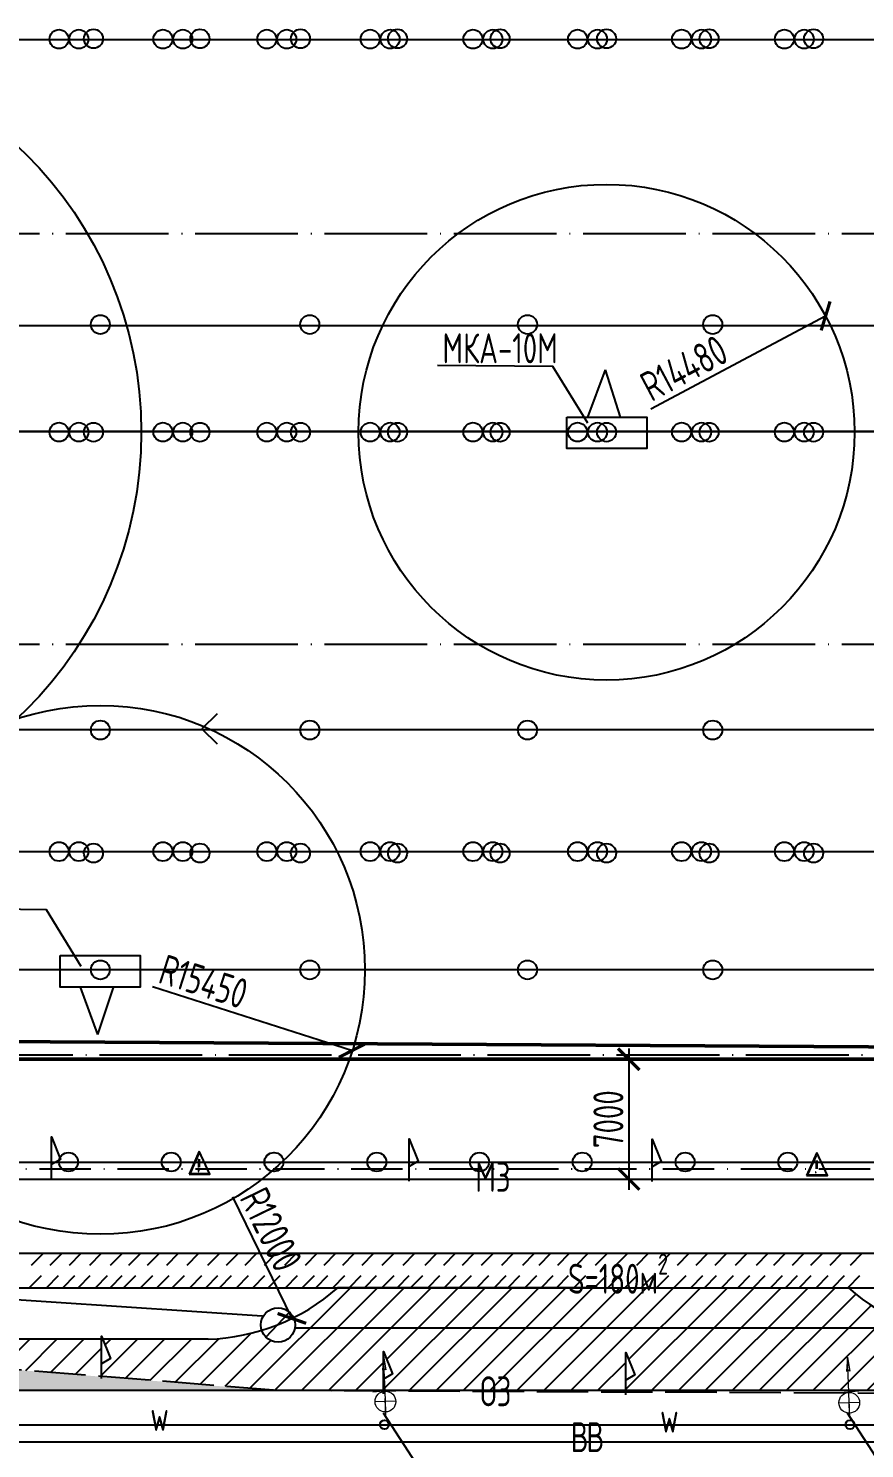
# Paper-space layout 'СГП' of a CAD drawing. Header units: millimetres. Extents: x 1 to 2190, y 0 to 1001.
# Drawn here: x 319.5 to 417.1, y 83.9 to 249.8 of the extents above; entities that cross this region are included whole.
import ezdxf

# ---------------------------------------------------------------- set-up
doc = ezdxf.new("R2010")
doc.units = ezdxf.units.MM
doc.header["$LTSCALE"] = 0.5
for name, pattern in [('480 Границы АССР', [9, 5, -1.3, 0, -1.4, 0, -1.3]), ('ACAD_ISO02W100', [15, 12, -3]), ('ACAD_ISO04W100', [30, 24, -3, 0, -3]), ('ACAD_ISO10W100', [18, 12, -3, 0, -3])]:
    doc.linetypes.add(name, pattern=pattern)
for name, color, linetype, lineweight in [('ЛИНИИ_01', 7, 'Continuous', 9), ('ТОЛСТЫЕ', 1, 'Continuous', 50), ('ТОНКИЕе', 7, 'Continuous', 25)]:
    doc.layers.add(name, color=color, linetype=linetype, lineweight=lineweight)
for name, color, linetype in [('оси', 7, 'ACAD_ISO04W100'), ('размеры', 7, 'Continuous'), ('тонкие', 7, 'Continuous')]:
    doc.layers.add(name, color=color, linetype=linetype)
doc.styles.add('Наклонный', font='isocpeur.ttf', dxfattribs={"width": 0.7, "height": 3.5})
doc.linetypes.add('119-1 Кабель высоковольтный подземный', pattern='A,8,-2,[31,Russia-GOST_Topo.shx,S=0.15,R=180,X=0,Y=0],1,[31,Russia-GOST_Topo.shx,S=0.1,R=180,X=0,Y=0],6,[31,Russia-GOST_Topo.shx,S=0.1,R=0,X=0,Y=0],1,[31,Russia-GOST_Topo.shx,S=0.15,R=0,X=0,Y=0],-2', length=20)
doc.dimstyles.new('СТРОИТЕЛЬНЫЙ', dxfattribs={"dimtxt": 3.5, "dimasz": 2.5, "dimexe": 1.25, "dimexo": 0.625, "dimtad": 1, "dimdec": 0, "dimlfac": 500, "dimdsep": 46, "dimtxsty": 'Наклонный', "dimblk1": 'ARCHTICK', "dimblk2": 'ARCHTICK', "dimsah": 1, "dimcen": 0, "dimdle": 1.25, "dimadec": 0, "dimazin": 0, "dimtfac": 0.75, "dimtdec": 0, "dimtmove": 0, "dimatfit": 3, "dimldrblk": 'ARCHTICK', "dimfxl": 1, "dimtolj": 1, "dimtzin": 0, "dimarcsym": 0})
pattern_1 = [(45, (-0.0765, 0.0526), (-1.571545, 1.571545), [])]

# ---------------------------------------------------------------- blocks, each defined once
blk = doc.blocks.new('_ArchTick')
at = {"color": 0, "linetype": 'ByBlock', "const_width": 0.15}
blk.add_lwpolyline([(-0.5, -0.5), (0.5, 0.5)], dxfattribs=at)
blk = doc.blocks.new('*D842')
at = {"layer": 'Defpoints', "color": 0, "transparency": 16777216}
for p in [(327.9, 139.81), (357.33, 130.39)]:
    blk.add_point(p, dxfattribs=at)
at = {"layer": 'размеры', "color": 0, "lineweight": -2, "transparency": 16777216}
blk.add_line((333.98, 137.86), (357.33, 130.39), dxfattribs=at)
at = {"layer": 'размеры', "color": 0, "lineweight": -2, "transparency": 16777216, "xscale": 2.5, "yscale": 2.5, "zscale": 2.5, "rotation": 342.2543208334852}
blk.add_blockref('_ArchTick', (357.33, 130.39), dxfattribs=at)
at = {"layer": 'размеры', "color": 0, "transparency": 16777216, "insert": (339.96, 138.44), "char_height": 3.5, "attachment_point": 5, "rotation": 342.2543, "style": 'Наклонный'}
blk.add_mtext('\\A1;R15450', dxfattribs=at)
blk = doc.blocks.new('*D844')
at = {"layer": 'Defpoints', "color": 0, "transparency": 16777216}
for p in [(412.6, 216.22), (387.02, 202.63)]:
    blk.add_point(p, dxfattribs=at)
at = {"layer": 'размеры', "color": 0, "lineweight": -2, "transparency": 16777216}
blk.add_line((392.18, 205.38), (412.6, 216.22), dxfattribs=at)
at = {"layer": 'размеры', "color": 0, "lineweight": -2, "transparency": 16777216, "xscale": 2.5, "yscale": 2.5, "zscale": 2.5, "rotation": 27.97002703974107}
blk.add_blockref('_ArchTick', (412.6, 216.22), dxfattribs=at)
at = {"layer": 'размеры', "color": 0, "transparency": 16777216, "insert": (396.06, 210.12), "char_height": 3.5, "attachment_point": 5, "rotation": 27.97, "style": 'Наклонный'}
blk.add_mtext('\\A1;R14480', dxfattribs=at)
blk = doc.blocks.new('*D855')
at = {"layer": 'Defpoints', "color": 0, "transparency": 16777216}
for p in [(385.7, 129.36), (386.1, 115.36), (389.61, 115.36)]:
    blk.add_point(p, dxfattribs=at)
at = {"layer": 'размеры', "color": 0, "lineweight": -2, "transparency": 16777216}
for p, q in [((389.61, 130.61), (389.61, 114.11)), ((386.32, 129.36), (390.86, 129.36)), ((386.72, 115.36), (390.86, 115.36))]:
    blk.add_line(p, q, dxfattribs=at)
at = {"layer": 'размеры', "color": 0, "lineweight": -2, "transparency": 16777216, "xscale": 2.5, "yscale": 2.5, "zscale": 2.5}
for p, rotation in [((389.61, 129.36), 90), ((389.61, 115.36), 270)]:
    blk.add_blockref('_ArchTick', p, dxfattribs=dict(at, rotation=rotation))
at = {"layer": 'размеры', "color": 0, "transparency": 16777216, "insert": (387.23, 122.36), "char_height": 3.5, "attachment_point": 5, "rotation": 90, "style": 'Наклонный'}
blk.add_mtext('\\A1;7000', dxfattribs=at)
blk = doc.blocks.new('*D1011')
at = {"layer": 'Defpoints', "color": 0, "transparency": 16777216}
for p in [(339.71, 120.74), (350.27, 99.08)]:
    blk.add_point(p, dxfattribs=at)
at = {"layer": 'размеры', "color": 0, "lineweight": -2, "transparency": 16777216}
blk.add_line((343.34, 113.28), (350.27, 99.08), dxfattribs=at)
at = {"layer": 'размеры', "color": 0, "lineweight": -2, "transparency": 16777216, "xscale": 2.5, "yscale": 2.5, "zscale": 2.5, "rotation": 295.9821830705142}
blk.add_blockref('_ArchTick', (350.27, 99.08), dxfattribs=at)
at = {"layer": 'размеры', "color": 0, "transparency": 16777216, "insert": (347.85, 109.47), "char_height": 3.5, "attachment_point": 5, "rotation": 295.9822, "style": 'Наклонный'}
blk.add_mtext('\\A1;R12000', dxfattribs=at)

psp = doc.layouts.new('СГП')

# ---------------------------------------------------------------- hatches: boundary and pattern name
at = {"layer": 'тонкие', "transparency": 33554687}
h = psp.add_hatch(dxfattribs=at)
h.set_pattern_fill('AR-SAND', scale=0.03)
h.set_pattern_definition([(37.5, (-0.0765, 0.0198), (-0.048001, 1.4682397), [0, -1.15824, 0, -1.2954, 0, -1.23825]), (7.5, (-0.0765, 0.0198), (1.34857, 2.150475), [0, -0.62484, 0, -1.04394, 0, -0.40005]), (327.5, (-1.0138, 0.0198), (2.372977, 0.0043116), [0, -0.381, 0, -1.3716, 0, -1.7907]), (317.5, (-1.0138, 0.0198), (2.290669, 0.668788), [0, -0.1905, 0, -0.89916, 0, -1.0287])])
edge = h.paths.add_edge_path()
edge.add_arc((264.4316, 114.6201), 24, 185.512446, 203.315762)
edge.add_line((242.3915, 105.1209), (246.3229, 105.1209))
edge.add_arc((270.324, 130.3256), 34.8041, 211.164421, 226.401163, ccw=False)
edge = h.paths.add_edge_path()
edge.add_line((264.4316, 90.6201), (348.6117, 90.6201))
edge.add_line((348.6117, 90.6201), (298.7396, 94.6214))
edge.add_arc((299.4855, 124.3496), 29.7376, 248.823982, 268.562618, ccw=False)
edge.add_line((288.7433, 96.6201), (278.9997, 96.6201))
edge.add_arc((270.324, 130.3256), 34.8041, 254.707117, 284.434319, ccw=False)
edge.add_line((261.1443, 96.7539), (257.9089, 93.082))
edge.add_line((257.9089, 93.082), (258.8478, 95.7428))
edge.add_line((258.8478, 95.7428), (260.0435, 95.5046))
edge.add_line((260.0435, 95.5046), (261.1443, 96.7539))
edge.add_arc((270.324, 130.3256), 34.8041, 231.411925, 254.707117, ccw=False)
edge.add_line((248.6161, 103.1209), (243.3658, 103.1209))
edge.add_arc((264.4316, 114.6201), 24, 208.628693, 270)
h.paths.add_polyline_path([(246.8959, 100.5245), (249.5023, 100.5245), (249.5023, 102.7345), (244.2036, 107.3773)])
h.paths.add_polyline_path([(260.9011, 90.7607), (267.2328, 90.7607), (267.2328, 93.9048), (255.6814, 93.9048)], flags=17)
h.paths.add_polyline_path([(248.7321, 102.9087), (251.8137, 100.6574), (245.73, 102.9608), (249.5553, 99.0012)], flags=16)
h.paths.add_polyline_path([(312.2053, 92.1692), (317.7528, 92.1692)], flags=16)
h = psp.add_hatch(dxfattribs=at)
h.set_pattern_fill('ANSI31', scale=0.7)
h.set_pattern_definition(pattern_1)
h.paths.add_polyline_path([(355.5864, 102.6085, -0.06421302), (350.4667, 99.1739, -0.1109854), (350.659, 98.3182, -0.85271267), (346.7588, 97.6942, -0.06622706), (340.488, 96.6529), (328.1937, 96.6529), (329.1028, 94.3969), (328.0481, 93.7852), (328.0481, 92.3027), (348.6117, 90.6529), (360.9759, 90.6529), (360.9759, 95.225), (362.0305, 92.608), (360.9759, 91.9962), (360.9759, 90.6529), (389.2553, 90.6529), (389.2553, 95.1102), (390.3099, 92.4931), (389.2553, 91.8813), (389.2553, 90.6529), (426.4776, 90.6529), (445.8804, 92.2375, -0.04516718), (441.7325, 96.6529), (430.4027, 96.6529, -0.06476385), (424.2662, 97.6535, -0.84347558), (420.3799, 98.3182, -0.10266005), (420.5451, 99.114, -0.06597536), (415.2787, 102.631)])
h.paths.add_polyline_path([(432.088, 96.1581), (433.1426, 93.541), (432.088, 92.9293)], flags=16)
h = psp.add_hatch(dxfattribs=at)
h.set_pattern_fill('ANSI31', scale=0.7)
h.set_pattern_definition(pattern_1)
h.paths.add_polyline_path([(328.0481, 96.6529), (300.8964, 96.6529), (300.2726, 96.291), (300.2726, 94.5312), (328.0481, 92.3027)])
h.paths.add_polyline_path([(300.2726, 96.291), (300.2726, 96.6529), (288.7433, 96.6529, 0.05870676), (295.4821, 94.9155), (298.7396, 94.6542, 0.01288976), (300.2726, 94.6552)])

# ---------------------------------------------------------------- linework, layer by layer
at = {"color": 23, "true_color": 0xe48653}
for p, q in [((341.5498, 169.7361), (339.7721, 167.9581)), ((339.7721, 167.9581), (341.5498, 166.2221))]:
    psp.add_line(p, q, dxfattribs=at)
at = {"layer": 'ЛИНИИ_01', "lineweight": 20}
for p, q in [((360.9818, 94.6859), (360.8514, 93.0446)), ((360.9818, 94.6859), (361.2491, 93.0613)), ((361.1542, 90.5744), (360.9818, 94.6859)), ((360.8514, 93.0446), (361.0656, 93.202)), ((361.2491, 93.0613), (361.0224, 93.2002)), ((415.149, 94.5532), (415.0186, 92.9118)), ((415.0186, 92.9118), (415.2329, 93.0692)), ((415.149, 94.5532), (415.4164, 92.9285)), ((415.3215, 90.4416), (415.149, 94.5532)), ((415.4164, 92.9285), (415.1897, 93.0674)), ((361.2292, 88.1468), (361.1542, 90.5744)), ((361.2462, 87.5951), (361.1801, 89.7383)), ((415.3965, 88.014), (415.3215, 90.4416)), ((362.4055, 89.3981), (359.9779, 89.3231)), ((416.5728, 89.2653), (414.1452, 89.1903)), ((415.4135, 87.4623), (415.3473, 89.6055))]:
    psp.add_line(p, q, dxfattribs=at)
for centre in [(361.1917, 89.3606), (415.359, 89.2278)]:
    psp.add_circle(centre, 1.2144, dxfattribs=at)
at = {"layer": 'оси', "color": 0}
for points in [[(295.6973, 273.8569), (475.6973, 273.8569), (475.6973, 129.8569), (295.6973, 129.8569), (295.6973, 273.8569)], [(293.6802, 225.8569), (293.6802, 225.8569), (476.7261, 225.8569)], [(293.6802, 177.8569), (293.6802, 177.8569), (476.7261, 177.8569)]]:
    psp.add_lwpolyline(points, dxfattribs=at)
at = {"layer": 'размеры', "lineweight": 20}
for p, q in [((362.3156, 90.7026), (359.7358, 90.4729)), ((416.4828, 90.5699), (413.903, 90.3401))]:
    psp.add_line(p, q, dxfattribs=at)
at = {"layer": 'ТОЛСТЫЕ', "color": 0}
psp.add_lwpolyline([(295.1973, 129.8569), (295.1973, 129.8569), (295.1973, 273.8569), (295.1973, 274.3569), (475.6973, 274.3569), (476.1973, 274.3569), (476.1973, 129.8569), (476.1973, 129.3569), (295.1973, 129.3569), (295.1973, 129.8569)], dxfattribs=at)
psp.add_lwpolyline([(296.5272, 272.9638), (473.618, 272.9638), (474.9001, 130.4761), (296.5272, 131.5698)], close=True, dxfattribs=at)
at = {"layer": 'ТОНКИЕе', "color": 153, "linetype": '119-1 Кабель высоковольтный подземный'}
psp.add_line((281.9125, 115.3569), (490.2807, 115.3569), dxfattribs=at)
at = {"layer": 'ТОНКИЕе', "color": 0}
psp.add_lwpolyline([(506.0457, 90.6529), (264.4316, 90.6529, -0.41421356), (240.4316, 114.6529), (240.4316, 450.689, -0.41421356), (264.4316, 474.689), (379.4823, 474.689, 0.41421356), (403.4823, 498.689), (403.4823, 518.0831)], format="xyb", dxfattribs=at)
at = {"layer": 'ТОНКИЕе', "color": 4}
psp.add_lwpolyline([(474.1916, 349.8698), (474.1916, 349.8698), (474.2251, 380.6455), (474.2251, 380.6455), (415.9063, 380.6455), (413.9063, 380.6455), (413.9063, 510.0508), (413.9063, 510.0508), (385.6976, 510.0508), (385.6976, 510.0508), (385.6976, 480.689), (385.6976, 478.689), (236.4316, 478.689), (236.4316, 478.689), (236.4316, 84.6529), (236.4316, 84.6529), (508.2089, 84.6529)], dxfattribs=at)
at = {"layer": 'ТОНКИЕе', "color": 2, "true_color": 0xffff00}
psp.add_lwpolyline([(471.4152, 378.6455), (471.4152, 378.6455), (471.4152, 378.6455), (471.4152, 378.6455), (471.4152, 378.6455), (471.4152, 378.6455), (471.4152, 378.6455), (413.9063, 378.6455), (411.9063, 378.6455), (411.9063, 508.0508), (411.9063, 508.0508), (387.8916, 508.0508), (387.8916, 508.0508), (387.8916, 478.689), (387.8916, 476.689), (238.4316, 476.689), (238.4316, 476.689), (238.4316, 86.6529), (238.4316, 86.6529), (238.4316, 86.6529), (238.4316, 86.6529), (517.4839, 86.6529), (517.4839, 86.6529), (517.4839, 86.6529)], dxfattribs=at)
at = {"layer": 'ТОНКИЕе', "color": 201, "true_color": 0xd966ff}
psp.add_lwpolyline([(294.0303, 117.3569), (294.0303, 117.3569), (464.1973, 117.3569), (464.1973, 117.3569), (464.1973, 117.3569), (464.1973, 267.1388), (464.1973, 267.1388), (464.1973, 267.1388)], dxfattribs=at)
at = {"layer": 'ТОНКИЕе', "color": 107, "linetype": '480 Границы АССР', "true_color": 0x2e6b4a}
psp.add_lwpolyline([(470.5148, 153.5958), (470.5148, 153.5958), (266.1328, 153.5958), (266.2433, 202.7137), (473.5955, 202.7137), (266.2433, 202.7137), (266.1074, 248.5164), (473.2229, 248.5164)], dxfattribs=at)
at = {"layer": 'ТОНКИЕе', "color": 150, "linetype": '119-1 Кабель высоковольтный подземный'}
psp.add_lwpolyline([(470.3035, 153.5958), (470.3035, 153.5958), (275.0999, 153.5958), (275.0999, 202.7137), (470.9133, 202.7137), (275.0999, 202.7137), (275.0999, 248.5164), (470.5407, 248.5164)], dxfattribs=at)
at = {"layer": 'ТОНКИЕе', "color": 23, "true_color": 0xe48653}
for points in [[(470.3583, 215.0462), (470.3583, 215.0462), (470.3583, 215.0462), (470.3583, 215.0462), (470.3583, 215.0462), (470.3583, 215.0462), (296.1796, 215.0462), (291.1796, 215.0462)], [(289.2603, 139.8569), (289.2603, 139.8569), (470.3583, 139.8569), (470.3583, 139.8569), (470.3583, 167.8569), (470.3583, 167.8569), (296.1796, 167.8569), (291.1796, 167.8569)]]:
    psp.add_lwpolyline(points, dxfattribs=at)
at = {"layer": 'ТОНКИЕе'}
for points in [[(384.8307, 203.6974), (380.7584, 210.3083), (367.2721, 210.4302)], [(325.6796, 140.1962), (321.6073, 146.8072), (306.3802, 147.0153)], [(385.5864, 102.6529), (355.5864, 102.6529), (355.5864, 102.6085)], [(385.5864, 102.6529), (415.1867, 102.6529), (415.1867, 102.6529)], [(370.1307, 73.9208), (360.9641, 88.0085)], [(424.3173, 73.9208), (415.1507, 88.0085)]]:
    psp.add_lwpolyline(points, dxfattribs=at)
at = {"layer": 'ТОНКИЕе', "color": 0, "linetype": '119-1 Кабель высоковольтный подземный'}
for points in [[(386.8374, 209.9058), (384.7815, 204.3912)], [(386.8374, 209.9058), (388.6146, 204.3912)], [(327.6169, 132.2579), (325.6021, 137.7876)], [(327.6169, 132.2579), (329.435, 137.7591)]]:
    psp.add_lwpolyline(points, dxfattribs=at)
for points in [[(382.3721, 204.3912), (391.7358, 204.3912), (391.7358, 200.7134), (382.3721, 200.7134)], [(323.2065, 141.4834), (332.5701, 141.4834), (332.5701, 137.8055), (323.2065, 137.8055)]]:
    psp.add_lwpolyline(points, close=True, dxfattribs=at)
at = {"layer": 'ТОНКИЕе', "color": 153}
for points in [[(322.1904, 115.3177), (322.1904, 120.2799), (323.2451, 117.6629), (322.1904, 117.0511)], [(363.9618, 115.1143), (363.9618, 120.0765), (365.0164, 117.4595), (363.9618, 116.8477)], [(392.3577, 115.0771), (392.3577, 120.0393), (393.4124, 117.4222), (392.3577, 116.8104)]]:
    psp.add_lwpolyline(points, dxfattribs=at)
at = {"layer": 'ТОНКИЕе', "color": 52, "true_color": 0xe6dc28}
for points in [[(339.4574, 118.6322), (338.2575, 115.9259)], [(338.2575, 115.9259), (340.6989, 115.9259), (339.4574, 118.6322)], [(411.571, 118.4704), (410.371, 115.7641)], [(410.371, 115.7641), (412.8124, 115.7641), (411.571, 118.4704)], [(339.452, 117.6874), (339.452, 116.7366)], [(339.452, 116.3196), (339.452, 116.3447)], [(411.5655, 117.5256), (411.5655, 116.5748)], [(411.5655, 116.1578), (411.5655, 116.1828)], [(338.2575, 115.9259), (340.6989, 115.9259)], [(410.371, 115.7641), (412.8124, 115.7641)]]:
    psp.add_lwpolyline(points, dxfattribs=at)
at = {"layer": 'ТОНКИЕе', "lineweight": 5}
for points in [[(338.4569, 116.068), (339.4614, 118.2688)], [(410.5705, 115.9062), (411.5749, 118.107)], [(339.3315, 117.7111), (339.3294, 116.7133)], [(411.445, 117.5492), (411.4429, 116.5515)], [(338.4654, 116.0596), (340.4911, 116.0587)], [(410.5789, 115.8978), (412.6046, 115.8969)]]:
    psp.add_lwpolyline(points, dxfattribs=at)
at = {"layer": 'ТОНКИЕе', "color": 52, "linetype": 'ACAD_ISO10W100', "true_color": 0xe6dc28}
psp.add_lwpolyline([(454.1957, 116.5279), (454.1957, 117.3569), (454.1957, 116.5279), (298.2122, 116.5279)], dxfattribs=at)
at = {"layer": 'ТОНКИЕе'}
psp.add_lwpolyline([(340.488, 96.6529), (270.4316, 96.6529, -0.24406131), (250.8052, 106.8398, -0.24406131)], format="xyb", dxfattribs=at)
at = {"layer": 'ТОНКИЕе', "color": 241}
psp.add_lwpolyline([(295.4349, 102.6529), (475.4557, 102.6529), (475.4557, 106.6529), (295.4349, 106.6529)], close=True, dxfattribs=at)
for points in [[(321.2095, 106.6529), (319.8356, 105.2549)], [(323.387, 106.6529), (322.0131, 105.2549)], [(325.6285, 106.6529), (324.2546, 105.2549)], [(327.9981, 106.6529), (326.6242, 105.2549)], [(330.4317, 106.6529), (329.0578, 105.2549)], [(332.5783, 106.6529), (331.2044, 105.2549)], [(334.7558, 106.6529), (333.3819, 105.2549)], [(336.9973, 106.6529), (335.6234, 105.2549)], [(339.3669, 106.6529), (337.993, 105.2549)], [(341.8005, 106.6529), (340.4266, 105.2549)], [(343.978, 106.6529), (342.6041, 105.2549)], [(346.1555, 106.6529), (344.7816, 105.2549)], [(348.397, 106.6529), (347.0231, 105.2549)], [(350.7666, 106.6529), (349.3927, 105.2549)], [(353.2002, 106.6529), (351.8263, 105.2549)], [(355.3777, 106.6529), (354.0038, 105.2549)], [(357.5552, 106.6529), (356.1813, 105.2549)], [(359.7967, 106.6529), (358.4228, 105.2549)], [(362.1663, 106.6529), (360.7924, 105.2549)], [(364.5999, 106.6529), (363.226, 105.2549)], [(367.1616, 106.6529), (365.7877, 105.2549)], [(369.3391, 106.6529), (367.9652, 105.2549)], [(371.5166, 106.6529), (370.1427, 105.2549)], [(373.7581, 106.6529), (372.3842, 105.2549)], [(376.1277, 106.6529), (374.7538, 105.2549)], [(378.5613, 106.6529), (377.1874, 105.2549)], [(380.4826, 106.6529), (379.1087, 105.2549)], [(382.6601, 106.6529), (381.2862, 105.2549)], [(384.8376, 106.6529), (383.4637, 105.2549)], [(387.0791, 106.6529), (385.7052, 105.2549)], [(389.4487, 106.6529), (388.0748, 105.2549)], [(391.8823, 106.6529), (390.5084, 105.2549)], [(394.444, 106.6529), (393.0701, 105.2549)], [(396.6215, 106.6529), (395.2476, 105.2549)], [(398.799, 106.6529), (397.4251, 105.2549)], [(401.0405, 106.6529), (399.6666, 105.2549)], [(403.4101, 106.6529), (402.0362, 105.2549)], [(405.8437, 106.6529), (404.4698, 105.2549)], [(407.8696, 106.6529), (406.4957, 105.2549)], [(410.047, 106.6529), (408.6732, 105.2549)], [(412.2245, 106.6529), (410.8506, 105.2549)], [(414.466, 106.6529), (413.0921, 105.2549)], [(416.8356, 106.6529), (415.4617, 105.2549)], [(320.9814, 104.0508), (319.6075, 102.6529)], [(322.9721, 104.0508), (321.5982, 102.6529)], [(324.8815, 104.0508), (323.5076, 102.6529)], [(326.6691, 104.0508), (325.2952, 102.6529)], [(328.7004, 104.0508), (327.3265, 102.6529)], [(330.4067, 104.0508), (329.0328, 102.6529)], [(331.9911, 104.0508), (330.6172, 102.6529)], [(333.9818, 104.0508), (332.6079, 102.6529)], [(335.8913, 104.0508), (334.5174, 102.6529)], [(337.6788, 104.0508), (336.3049, 102.6529)], [(339.7101, 104.0508), (338.3362, 102.6529)], [(341.5996, 104.0508), (340.2257, 102.6529)], [(343.184, 104.0508), (341.8101, 102.6529)], [(345.1747, 104.0508), (343.8008, 102.6529)], [(347.0841, 104.0508), (345.7102, 102.6529)], [(348.8717, 104.0508), (347.4978, 102.6529)], [(350.903, 104.0508), (349.5291, 102.6529)], [(352.853, 104.0508), (351.4791, 102.6529)], [(354.4374, 104.0508), (353.0636, 102.6529)], [(356.4281, 104.0508), (355.0542, 102.6529)], [(358.3376, 104.0508), (356.9637, 102.6529)], [(360.1251, 104.0508), (358.7512, 102.6529)], [(362.1564, 104.0508), (360.7826, 102.6529)], [(363.9252, 104.0508), (362.5513, 102.6529)], [(365.5096, 104.0508), (364.1357, 102.6529)], [(367.5003, 104.0508), (366.1264, 102.6529)], [(369.4097, 104.0508), (368.0358, 102.6529)], [(371.1973, 104.0508), (369.8234, 102.6529)], [(373.2286, 104.0508), (371.8547, 102.6529)], [(375.2599, 104.0508), (373.886, 102.6529)], [(376.8443, 104.0508), (375.4704, 102.6529)], [(378.835, 104.0508), (377.4611, 102.6529)], [(380.7444, 104.0508), (379.3706, 102.6529)], [(382.532, 104.0508), (381.1581, 102.6529)], [(384.5633, 104.0508), (383.1894, 102.6529)], [(386.9603, 104.0508), (385.5864, 102.6529)], [(388.5447, 104.0508), (387.1708, 102.6529)], [(390.5354, 104.0508), (389.1615, 102.6529)], [(392.4448, 104.0508), (391.0709, 102.6529)], [(394.2324, 104.0508), (392.8585, 102.6529)], [(396.2637, 104.0508), (394.8898, 102.6529)], [(398.2382, 104.0508), (396.8643, 102.6529)], [(399.8226, 104.0508), (398.4487, 102.6529)], [(401.8133, 104.0508), (400.4394, 102.6529)], [(403.7227, 104.0508), (402.3488, 102.6529)], [(405.5103, 104.0508), (404.1364, 102.6529)], [(407.5416, 104.0508), (406.1677, 102.6529)], [(409.2885, 104.0508), (407.9146, 102.6529)], [(410.873, 104.0508), (409.4991, 102.6529)], [(412.8636, 104.0508), (411.4898, 102.6529)], [(414.7731, 104.0508), (413.3992, 102.6529)], [(416.5606, 104.0508), (415.1867, 102.6529)]]:
    psp.add_lwpolyline(points, dxfattribs=at)
at = {"layer": 'ТОНКИЕе', "color": 30}
for points in [[(297.4817, 102.6529), (346.7833, 99.3976)], [(415.2787, 102.631), (355.5864, 102.6085)], [(347.2443, 96.9045), (349.9792, 99.8205)], [(350.6352, 97.9627), (420.2884, 97.9627)]]:
    psp.add_lwpolyline(points, dxfattribs=at)
at = {"layer": 'ТОНКИЕе', "color": 237, "true_color": 0x8a2466}
for points in [[(328.0481, 92.0518), (328.0481, 97.014), (329.1028, 94.3969), (328.0481, 93.7852)], [(360.9759, 90.2628), (360.9759, 95.225), (362.0305, 92.608), (360.9759, 91.9962)], [(389.2553, 90.1479), (389.2553, 95.1102), (390.3099, 92.4931), (389.2553, 91.8813)]]:
    psp.add_lwpolyline(points, dxfattribs=at)
at = {"layer": 'ТОНКИЕе', "color": 237, "linetype": 'ACAD_ISO02W100', "true_color": 0x8a2466}
for points in [[(348.6117, 90.6529), (295.4821, 94.9155)], [(422.3799, 90.3182), (348.6117, 90.6529)]]:
    psp.add_lwpolyline(points, dxfattribs=at)
at = {"layer": 'ТОНКИЕе', "color": 107, "true_color": 0x2e6b4a}
for centre in [(323.0764, 248.5619), (325.3953, 248.5619), (335.2129, 248.5619), (337.5318, 248.5619), (347.3494, 248.5619), (349.6683, 248.5619), (359.4167, 248.5619), (361.7356, 248.5619), (371.4181, 248.5619), (373.737, 248.5619), (383.6377, 248.5619), (385.9566, 248.5619), (395.7846, 248.5619), (398.1035, 248.5619), (407.7819, 248.5619), (410.1008, 248.5619), (323.0764, 202.6436), (325.3953, 202.6436), (335.2129, 202.6436), (337.5318, 202.6436), (347.3494, 202.6436), (349.6683, 202.6436), (359.4167, 202.6436), (361.7356, 202.6436), (371.4181, 202.6436), (373.737, 202.6436), (383.6377, 202.6436), (385.9566, 202.6436), (395.7846, 202.6436), (398.1035, 202.6436), (407.7819, 202.6436), (410.1008, 202.6436), (323.0764, 153.6301), (325.3953, 153.6301), (335.2129, 153.6301), (337.5318, 153.6301), (347.3494, 153.6301), (349.6683, 153.6301), (359.4167, 153.6301), (361.7356, 153.6301), (371.4181, 153.6301), (373.737, 153.6301), (383.6377, 153.6301), (385.9566, 153.6301), (395.7846, 153.6301), (398.1035, 153.6301), (407.7819, 153.6301), (410.1008, 153.6301)]:
    psp.add_circle(centre, 1.1118, dxfattribs=at)
at = {"layer": 'ТОНКИЕе', "color": 150}
for centre in [(327.0964, 248.6093), (339.5358, 248.6093), (351.271, 248.6093), (362.609, 248.6093), (374.5789, 248.6093), (387.0183, 248.6093), (398.9882, 248.6093), (411.1928, 248.6093), (327.0964, 202.6336), (339.5358, 202.6336), (351.271, 202.6336), (362.609, 202.6336), (374.5789, 202.6336), (387.0183, 202.6336), (398.9882, 202.6336), (411.1928, 202.6336), (327.0964, 153.456), (339.5358, 153.456), (351.271, 153.456), (362.609, 153.456), (374.5789, 153.456), (387.0183, 153.456), (398.9882, 153.456), (411.1928, 153.456)]:
    psp.add_circle(centre, 1.1118, dxfattribs=at)
at = {"layer": 'ТОНКИЕе', "color": 107, "linetype": '119-1 Кабель высоковольтный подземный', "true_color": 0x2e6b4a}
psp.add_circle((286.733, 202.6436), 45.94, dxfattribs=at)
at = {"layer": 'ТОНКИЕе', "color": 150, "linetype": '119-1 Кабель высоковольтный подземный'}
psp.add_circle((387.0183, 202.6336), 28.96, dxfattribs=at)
at = {"layer": 'ТОНКИЕе', "color": 23, "true_color": 0xe48653}
for centre in [(327.9006, 215.2141), (352.3624, 215.2141), (377.7856, 215.2141), (399.4108, 215.2141), (327.9006, 167.8333), (352.3624, 167.8333), (377.7856, 167.8333), (399.4108, 167.8333), (327.9006, 139.8058), (352.3624, 139.8058), (377.7856, 139.8058), (399.4108, 139.8058)]:
    psp.add_circle(centre, 1.1118, dxfattribs=at)
at = {"layer": 'ТОНКИЕе', "color": 23, "linetype": '119-1 Кабель высоковольтный подземный', "true_color": 0xe48653}
psp.add_circle((327.9006, 139.8058), 30.9, dxfattribs=at)
at = {"layer": 'ТОНКИЕе', "color": 201, "true_color": 0xd966ff}
for centre in [(324.1764, 117.3569), (324.178, 117.3569), (336.178, 117.3569), (336.1796, 117.3569), (348.1796, 117.3569), (348.1812, 117.3569), (360.1812, 117.3569), (360.1829, 117.3569), (372.1829, 117.3569), (372.1845, 117.3569), (384.1845, 117.3569), (384.1861, 117.3569), (396.1861, 117.3569), (396.1877, 117.3569), (408.1877, 117.3569), (408.1893, 117.3569)]:
    psp.add_circle(centre, 1.1118, dxfattribs=at)
at = {"layer": 'ТОНКИЕе', "color": 30}
psp.add_circle((348.659, 98.3182), 2, dxfattribs=at)
at = {"layer": 'ТОНКИЕе', "color": 2, "true_color": 0xffff00}
for centre in [(361.0789, 86.6529), (415.4545, 86.6529)]:
    psp.add_circle(centre, 0.5316, dxfattribs=at)
at = {"layer": 'ТОНКИЕе', "lineweight": 5}
for centre in [(339.4459, 116.3233), (411.5595, 116.1615)]:
    psp.add_arc(centre, 0.1309, 141.95244, 244.832495, dxfattribs=at)
at = {"layer": 'ТОНКИЕе'}
for centre, start, end in [((339.7099, 120.7415), 271.850088, 311.363781), ((431.1808, 120.7415), 228.636219, 268.149912)]:
    psp.add_arc(centre, 24.1012, start, end, dxfattribs=at)

# ---------------------------------------------------------------- texts
at = {"layer": 'ТОНКИЕе', "insert": (367.8482, 214.1909), "char_height": 3.5, "attachment_point": 1, "style": 'Наклонный'}
psp.add_mtext_dynamic_manual_height_columns('МКА-10М', width=2.672454, gutter_width=35, heights=[0], dxfattribs=at)
at = {"layer": 'ТОНКИЕе', "color": 153, "insert": (371.6783, 117.3765), "char_height": 3.5, "attachment_point": 1, "style": 'Наклонный'}
psp.add_mtext_dynamic_manual_height_columns('МЗ', width=2.290266, gutter_width=35, heights=[0], dxfattribs=at)
at = {"layer": 'ТОНКИЕе', "color": 0, "insert": (382.5146, 106.6529), "char_height": 3.5, "attachment_point": 1, "style": 'Наклонный'}
psp.add_mtext_dynamic_manual_height_columns('\\A1;S=180м{\\H0.7x;\\S2^ ;}', width=21.521296, gutter_width=35, heights=[0], dxfattribs=at)
at = {"layer": 'ТОНКИЕе', "color": 237, "true_color": 0x8a2466, "insert": (372.2651, 92.3147), "char_height": 3.5, "attachment_point": 1, "style": 'Наклонный'}
psp.add_mtext_dynamic_manual_height_columns('ОЗ', width=2.290266, gutter_width=35, heights=[0], dxfattribs=at)
at = {"layer": 'ТОНКИЕе', "color": 2, "char_height": 3.5, "attachment_point": 1, "style": 'Наклонный'}
for insert in [(333.7179, 89.4431), (393.2542, 89.2357)]:
    psp.add_mtext_dynamic_manual_height_columns('\\A1;{\\T0.9;w}', width=21.521296, gutter_width=35, heights=[0], dxfattribs=dict(at, insert=insert))
at = {"layer": 'ТОНКИЕе', "color": 4, "insert": (382.8302, 86.9526), "char_height": 3.5, "attachment_point": 1, "style": 'Наклонный'}
psp.add_mtext_dynamic_manual_height_columns('\\A1;{\\T0.9;ВВ}', width=21.521296, gutter_width=35, heights=[0], dxfattribs=at)

# ---------------------------------------------------------------- dimensions: what is measured, and where the dimension line sits
at = {"layer": 'размеры', "color": 0}
for center, mpoint, picture, middle in [((387.0183, 202.6336), (412.5955, 216.2161), '*D844', (397.1695, 208.0243)), ((327.9006, 139.8058), (357.3303, 130.3877), '*D842', (339.2383, 136.1775))]:
    dim = psp.add_radius_dim(center=center, mpoint=mpoint, dimstyle='СТРОИТЕЛЬНЫЙ', dxfattribs=at)
    dim.commit()
    dim.dimension.update_dxf_attribs({"geometry": picture, "text_midpoint": middle, "dimtype": 164})
at = {"layer": 'размеры'}
dim = psp.add_linear_dim(base=(389.6059, 115.3569), p1=(385.6973, 129.3569), p2=(386.0966, 115.3569), angle=90, dimstyle='СТРОИТЕЛЬНЫЙ', dxfattribs=at)
dim.commit()
dim.dimension.update_dxf_attribs({"geometry": '*D855', "text_midpoint": (387.2309, 122.3569)})
dim = psp.add_radius_dim(center=(339.7099, 120.7415), mpoint=(350.2684, 99.0762), text='R12000', dimstyle='СТРОИТЕЛЬНЫЙ', dxfattribs=at)
dim.commit()
dim.dimension.update_dxf_attribs({"geometry": '*D1011', "text_midpoint": (345.7112, 108.4273), "dimtype": 164})

doc.saveas('drawing.dxf')
